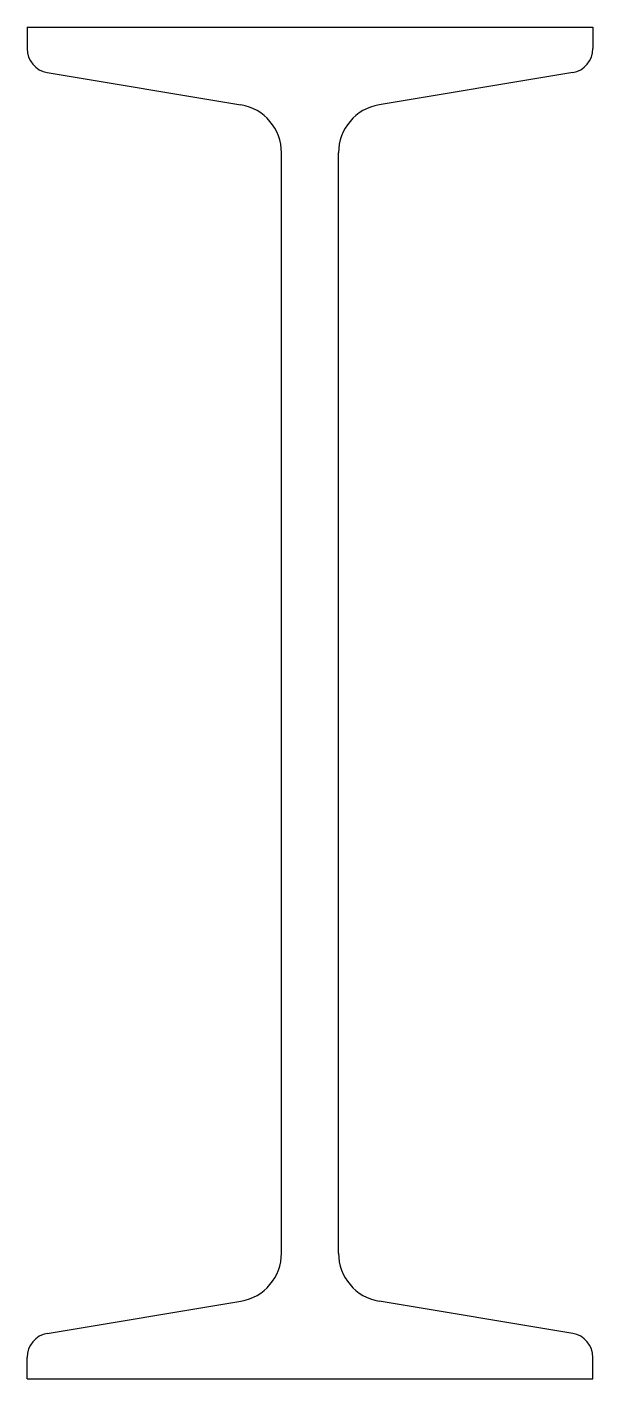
# Model space of a CAD drawing. Header units: metres. Extents: x -67 to 67, y 0 to 320.
import ezdxf

# ---------------------------------------------------------------- set-up
doc = ezdxf.new("R2010")
doc.units = ezdxf.units.M

msp = doc.modelspace()

# ---------------------------------------------------------------- linework, layer by layer
for p, q in [((-67, 320), (67, 320)), ((-67, 320), (-67, 314.89)), ((67, 320), (67, 314.89)), ((-62.2, 309.22), (-16.36, 301.58)), ((62.2, 309.22), (16.36, 301.58)), ((-6.75, 29.76), (-6.75, 290.24)), ((6.75, 29.76), (6.75, 290.24)), ((-62.2, 10.78), (-16.36, 18.42)), ((62.2, 10.78), (16.36, 18.42)), ((-67, 0), (-67, 5.11)), ((67, 0), (67, 5.11)), ((-67, 0), (67, 0))]:
    msp.add_line(p, q)
for centre, radius, start, end in [((-61.25, 314.89), 5.75, 180, 260.54), ((61.25, 314.89), 5.75, 279.46, 0), ((-18.25, 290.24), 11.5, 0, 80.54), ((18.25, 290.24), 11.5, 99.46, 180), ((-18.25, 29.76), 11.5, 279.46, 0), ((18.25, 29.76), 11.5, 180, 260.54), ((-61.25, 5.11), 5.75, 99.46, 180), ((61.25, 5.11), 5.75, 0, 80.54)]:
    msp.add_arc(centre, radius, start, end)

doc.saveas('drawing.dxf')
